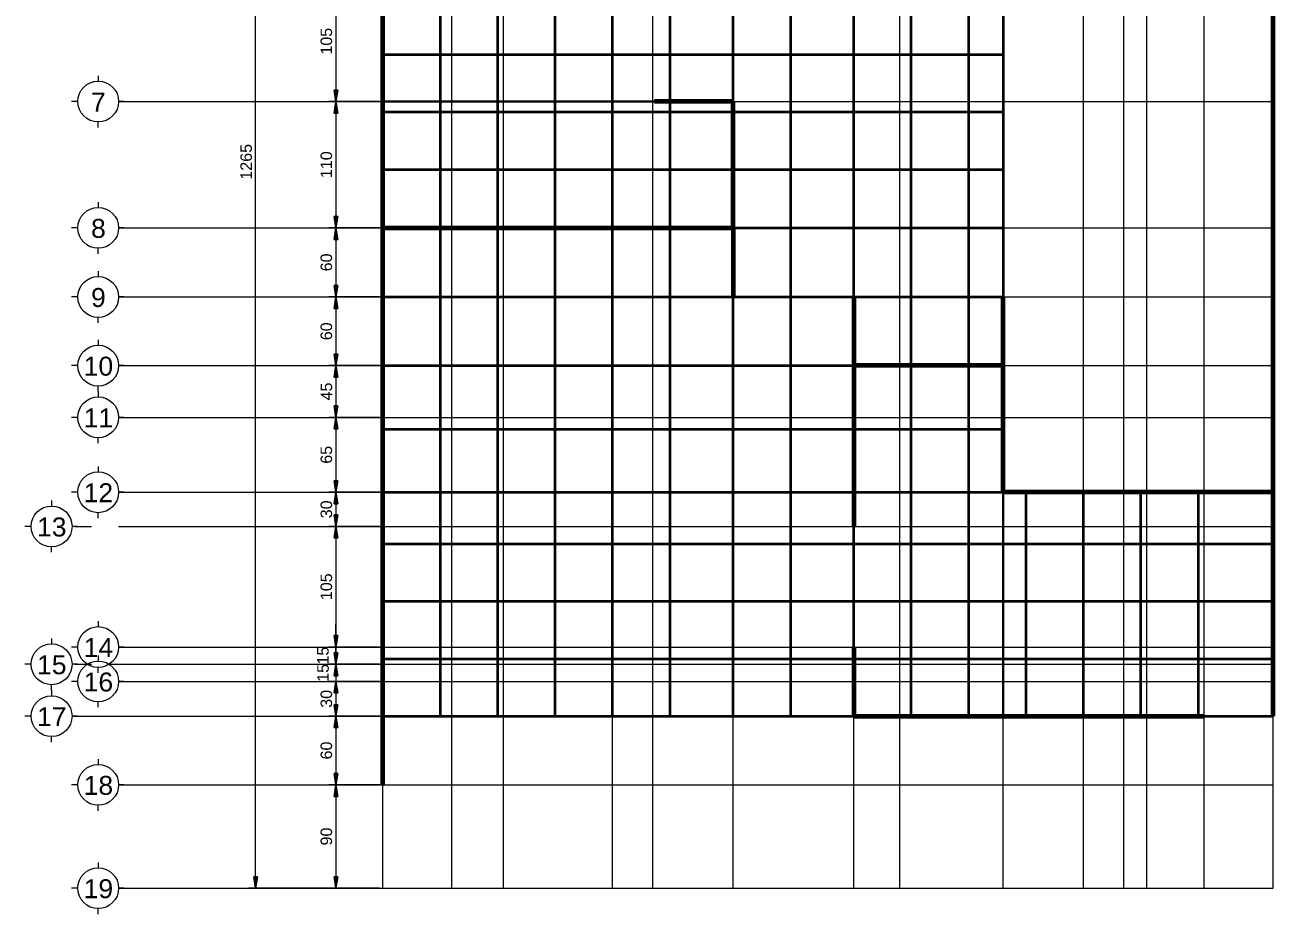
# Model space of a CAD drawing. Header units: inches. Extents: x -3.1 to 8, y -0.2 to 15.6.
# Drawn here: x -3.12 to 7.75, y -0.22 to 7.52 of the extents above; entities that cross this region are included whole.
import ezdxf
from ezdxf.enums import TextEntityAlignment as Align

# ---------------------------------------------------------------- set-up
doc = ezdxf.new("R2010")
doc.units = ezdxf.units.IN
doc.header["$MEASUREMENT"] = 0
doc.linetypes.add('CENTER2', pattern=[1.125, 0.75, -0.125, 0.125, -0.125])
for name, color, linetype, lineweight in [('.S-Cotas @ 0.05', 11, 'Continuous', 15), ('.S-Dimensiones', 11, 'Continuous', 15), ('.S-Ejes', 51, 'CENTER2', 5)]:
    doc.layers.add(name, color=color, linetype=linetype, lineweight=lineweight)
doc.layers.add('.S-Etabs_Losa', color=8, linetype='Continuous', plot=False)
doc.layers.add('.S-Etabs_Muros', color=150, linetype='Continuous', lineweight=60, plot=False)
doc.layers.add('.S-Etabs_Nervaduras', color=14, linetype='Continuous', lineweight=35, true_color=0xa80000, plot=False)
doc.layers.add('.S-Etabs_Vigas', color=191, linetype='Continuous', lineweight=35, true_color=0xb56dfd, plot=False)
doc.styles.add('General', font='arial.ttf')
doc.dimstyles.new('Generales', dxfattribs={"dimscale": 0, "dimtxt": 2, "dimasz": 2, "dimexe": 1.25, "dimexo": 0.625, "dimtad": 1, "dimdec": 0, "dimlfac": 100, "dimzin": 1, "dimdsep": 46, "dimtxsty": 'General', "dimblk": 'FLECHA', "dimcen": 2, "dimclrd": 11, "dimclre": 11, "dimclrt": 5, "dimadec": 0, "dimazin": 0, "dimtfac": 1, "dimtdec": 0, "dimtmove": 0, "dimatfit": 3, "dimfxl": 1, "dimlwd": 13, "dimlwe": 13, "dimarcsym": 0})

# ---------------------------------------------------------------- blocks, each defined once
blk = doc.blocks.new('*U5')
for p, q in [((0, 4.5), (0, 3.56)), ((-3.56, 0), (-4.63, 0)), ((4.5, 0), (3.56, 0)), ((4.03, 0), (6.98, 0)), ((0, -4.5), (0, -3.56))]:
    blk.add_line(p, q)
blk.add_circle((0, 0), 3.56)
at = {"color": 1, "style": 'General'}
blk.add_attdef('EJE', text='', height=3.3, dxfattribs=at).set_placement((0.04, -0.09), align=Align.MIDDLE_CENTER)
blk = doc.blocks.new('FLECHA')
at = {"linetype": 'Continuous'}
blk.add_hatch(color=5, dxfattribs=at).paths.add_polyline_path([(0, 0), (-1, 0.1621), (-1, -0.1574)])
at = {"color": 5, "linetype": 'Continuous'}
blk.add_line((-1, 0.1621), (-1, -0.1574), dxfattribs=at)
blk.add_lwpolyline([(-1, 0.1621), (0, 0), (-1, -0.1574)], dxfattribs=at)
blk = doc.blocks.new('*D58')
at = {"layer": '.S-Dimensiones', "color": 11, "linetype": 'Continuous', "lineweight": 13, "transparency": 16777216}
for p, q in [((-0.031, 7.9), (-0.472, 7.9)), ((-0.409, 7.8), (-0.409, 6.95)), ((-0.031, 6.85), (-0.472, 6.85))]:
    blk.add_line(p, q, dxfattribs=at)
at = {"layer": 'Defpoints', "color": 0, "transparency": 16777216}
for p in [(0, 7.9), (-0.409, 6.85), (0, 6.85)]:
    blk.add_point(p, dxfattribs=at)
at = {"layer": '.S-Dimensiones', "color": 11, "lineweight": 13, "transparency": 16777216, "xscale": 0.1, "yscale": 0.1, "zscale": 0.1}
for p, rotation in [((-0.409, 7.9), 90), ((-0.409, 6.85), 270)]:
    blk.add_blockref('FLECHA', p, dxfattribs=dict(at, rotation=rotation))
at = {"layer": '.S-Dimensiones', "color": 5, "transparency": 16777216, "insert": (-0.492, 7.375), "char_height": 0.1, "attachment_point": 5, "rotation": 90, "style": 'General'}
blk.add_mtext('105', dxfattribs=at)
blk = doc.blocks.new('*D59')
at = {"layer": '.S-Dimensiones', "color": 11, "linetype": 'Continuous', "lineweight": 13, "transparency": 16777216}
for p, q in [((-0.031, 6.85), (-0.472, 6.85)), ((-0.409, 6.75), (-0.409, 5.85)), ((-0.031, 5.75), (-0.472, 5.75))]:
    blk.add_line(p, q, dxfattribs=at)
at = {"layer": 'Defpoints', "color": 0, "transparency": 16777216}
for p in [(0, 6.85), (-0.409, 5.75), (0, 5.75)]:
    blk.add_point(p, dxfattribs=at)
at = {"layer": '.S-Dimensiones', "color": 11, "lineweight": 13, "transparency": 16777216, "xscale": 0.1, "yscale": 0.1, "zscale": 0.1}
for p, rotation in [((-0.409, 6.85), 90), ((-0.409, 5.75), 270)]:
    blk.add_blockref('FLECHA', p, dxfattribs=dict(at, rotation=rotation))
at = {"layer": '.S-Dimensiones', "color": 5, "transparency": 16777216, "insert": (-0.492, 6.3), "char_height": 0.1, "attachment_point": 5, "rotation": 90, "style": 'General'}
blk.add_mtext('110', dxfattribs=at)
blk = doc.blocks.new('*D60')
at = {"layer": '.S-Dimensiones', "color": 11, "linetype": 'Continuous', "lineweight": 13, "transparency": 16777216}
for p, q in [((-0.031, 5.75), (-0.472, 5.75)), ((-0.409, 5.65), (-0.409, 5.248)), ((-0.031, 5.148), (-0.472, 5.148))]:
    blk.add_line(p, q, dxfattribs=at)
at = {"layer": 'Defpoints', "color": 0, "transparency": 16777216}
for p in [(0, 5.75), (-0.409, 5.148), (0, 5.148)]:
    blk.add_point(p, dxfattribs=at)
at = {"layer": '.S-Dimensiones', "color": 11, "lineweight": 13, "transparency": 16777216, "xscale": 0.1, "yscale": 0.1, "zscale": 0.1}
for p, rotation in [((-0.409, 5.75), 90), ((-0.409, 5.148), 270)]:
    blk.add_blockref('FLECHA', p, dxfattribs=dict(at, rotation=rotation))
at = {"layer": '.S-Dimensiones', "color": 5, "transparency": 16777216, "insert": (-0.492, 5.449), "char_height": 0.1, "attachment_point": 5, "rotation": 90, "style": 'General'}
blk.add_mtext('60', dxfattribs=at)
blk = doc.blocks.new('*D61')
at = {"layer": '.S-Dimensiones', "color": 11, "linetype": 'Continuous', "lineweight": 13, "transparency": 16777216}
for p, q in [((-0.031, 5.148), (-0.472, 5.148)), ((-0.409, 5.048), (-0.409, 4.65)), ((-0.031, 4.55), (-0.472, 4.55))]:
    blk.add_line(p, q, dxfattribs=at)
at = {"layer": 'Defpoints', "color": 0, "transparency": 16777216}
for p in [(0, 5.148), (-0.409, 4.55), (0, 4.55)]:
    blk.add_point(p, dxfattribs=at)
at = {"layer": '.S-Dimensiones', "color": 11, "lineweight": 13, "transparency": 16777216, "xscale": 0.1, "yscale": 0.1, "zscale": 0.1}
for p, rotation in [((-0.409, 5.148), 90), ((-0.409, 4.55), 270)]:
    blk.add_blockref('FLECHA', p, dxfattribs=dict(at, rotation=rotation))
at = {"layer": '.S-Dimensiones', "color": 5, "transparency": 16777216, "insert": (-0.492, 4.849), "char_height": 0.1, "attachment_point": 5, "rotation": 90, "style": 'General'}
blk.add_mtext('60', dxfattribs=at)
blk = doc.blocks.new('*D62')
at = {"layer": '.S-Dimensiones', "color": 11, "linetype": 'Continuous', "lineweight": 13, "transparency": 16777216}
for p, q in [((-0.031, 4.55), (-0.472, 4.55)), ((-0.409, 4.45), (-0.409, 4.2)), ((-0.031, 4.1), (-0.472, 4.1))]:
    blk.add_line(p, q, dxfattribs=at)
at = {"layer": 'Defpoints', "color": 0, "transparency": 16777216}
for p in [(0, 4.55), (-0.409, 4.1), (0, 4.1)]:
    blk.add_point(p, dxfattribs=at)
at = {"layer": '.S-Dimensiones', "color": 11, "lineweight": 13, "transparency": 16777216, "xscale": 0.1, "yscale": 0.1, "zscale": 0.1}
for p, rotation in [((-0.409, 4.55), 90), ((-0.409, 4.1), 270)]:
    blk.add_blockref('FLECHA', p, dxfattribs=dict(at, rotation=rotation))
at = {"layer": '.S-Dimensiones', "color": 5, "transparency": 16777216, "insert": (-0.491, 4.325), "char_height": 0.1, "attachment_point": 5, "rotation": 90, "style": 'General'}
blk.add_mtext('45', dxfattribs=at)
blk = doc.blocks.new('*D63')
at = {"layer": '.S-Dimensiones', "color": 11, "linetype": 'Continuous', "lineweight": 13, "transparency": 16777216}
for p, q in [((-0.031, 4.1), (-0.472, 4.1)), ((-0.409, 4), (-0.409, 3.548)), ((-0.031, 3.448), (-0.472, 3.448))]:
    blk.add_line(p, q, dxfattribs=at)
at = {"layer": 'Defpoints', "color": 0, "transparency": 16777216}
for p in [(0, 4.1), (-0.409, 3.448), (0, 3.448)]:
    blk.add_point(p, dxfattribs=at)
at = {"layer": '.S-Dimensiones', "color": 11, "lineweight": 13, "transparency": 16777216, "xscale": 0.1, "yscale": 0.1, "zscale": 0.1}
for p, rotation in [((-0.409, 4.1), 90), ((-0.409, 3.448), 270)]:
    blk.add_blockref('FLECHA', p, dxfattribs=dict(at, rotation=rotation))
at = {"layer": '.S-Dimensiones', "color": 5, "transparency": 16777216, "insert": (-0.492, 3.774), "char_height": 0.1, "attachment_point": 5, "rotation": 90, "style": 'General'}
blk.add_mtext('65', dxfattribs=at)
blk = doc.blocks.new('*D64')
at = {"layer": '.S-Dimensiones', "color": 11, "linetype": 'Continuous', "lineweight": 13, "transparency": 16777216}
for p, q in [((-0.031, 3.448), (-0.472, 3.448)), ((-0.409, 3.348), (-0.409, 3.25)), ((-0.031, 3.15), (-0.472, 3.15))]:
    blk.add_line(p, q, dxfattribs=at)
at = {"layer": 'Defpoints', "color": 0, "transparency": 16777216}
for p in [(0, 3.448), (-0.409, 3.15), (0, 3.15)]:
    blk.add_point(p, dxfattribs=at)
at = {"layer": '.S-Dimensiones', "color": 11, "lineweight": 13, "transparency": 16777216, "xscale": 0.1, "yscale": 0.1, "zscale": 0.1}
for p, rotation in [((-0.409, 3.448), 90), ((-0.409, 3.15), 270)]:
    blk.add_blockref('FLECHA', p, dxfattribs=dict(at, rotation=rotation))
at = {"layer": '.S-Dimensiones', "color": 5, "transparency": 16777216, "insert": (-0.492, 3.299), "char_height": 0.1, "attachment_point": 5, "rotation": 90, "style": 'General'}
blk.add_mtext('30', dxfattribs=at)
blk = doc.blocks.new('*D65')
at = {"layer": '.S-Dimensiones', "color": 11, "linetype": 'Continuous', "lineweight": 13, "transparency": 16777216}
for p, q in [((-0.031, 3.15), (-0.472, 3.15)), ((-0.409, 3.05), (-0.409, 2.2)), ((-0.031, 2.1), (-0.472, 2.1))]:
    blk.add_line(p, q, dxfattribs=at)
at = {"layer": 'Defpoints', "color": 0, "transparency": 16777216}
for p in [(0, 3.15), (-0.409, 2.1), (0, 2.1)]:
    blk.add_point(p, dxfattribs=at)
at = {"layer": '.S-Dimensiones', "color": 11, "lineweight": 13, "transparency": 16777216, "xscale": 0.1, "yscale": 0.1, "zscale": 0.1}
for p, rotation in [((-0.409, 3.15), 90), ((-0.409, 2.1), 270)]:
    blk.add_blockref('FLECHA', p, dxfattribs=dict(at, rotation=rotation))
at = {"layer": '.S-Dimensiones', "color": 5, "transparency": 16777216, "insert": (-0.492, 2.625), "char_height": 0.1, "attachment_point": 5, "rotation": 90, "style": 'General'}
blk.add_mtext('105', dxfattribs=at)
blk = doc.blocks.new('*D66')
at = {"layer": '.S-Dimensiones', "color": 11, "linetype": 'Continuous', "lineweight": 13, "transparency": 16777216}
for p, q in [((-0.409, 2.2), (-0.409, 2.3)), ((-0.031, 2.1), (-0.472, 2.1)), ((-0.409, 2.1), (-0.409, 1.95)), ((-0.409, 2.1), (-0.409, 1.95)), ((-0.031, 1.95), (-0.472, 1.95)), ((-0.409, 1.85), (-0.409, 1.75))]:
    blk.add_line(p, q, dxfattribs=at)
at = {"layer": 'Defpoints', "color": 0, "transparency": 16777216}
for p in [(0, 2.1), (-0.409, 1.95), (0, 1.95)]:
    blk.add_point(p, dxfattribs=at)
at = {"layer": '.S-Dimensiones', "color": 11, "lineweight": 13, "transparency": 16777216, "xscale": 0.1, "yscale": 0.1, "zscale": 0.1}
for p, rotation in [((-0.409, 2.1), 270), ((-0.409, 1.95), 90)]:
    blk.add_blockref('FLECHA', p, dxfattribs=dict(at, rotation=rotation))
at = {"layer": '.S-Dimensiones', "color": 5, "transparency": 16777216, "insert": (-0.522, 2.025), "char_height": 0.1, "attachment_point": 5, "rotation": 90, "style": 'General'}
blk.add_mtext('15', dxfattribs=at)
blk = doc.blocks.new('*D67')
at = {"layer": '.S-Dimensiones', "color": 11, "linetype": 'Continuous', "lineweight": 13, "transparency": 16777216}
for p, q in [((-0.409, 2.05), (-0.409, 2.15)), ((-0.031, 1.95), (-0.472, 1.95)), ((-0.409, 1.95), (-0.409, 1.8)), ((-0.409, 1.95), (-0.409, 1.8)), ((-0.031, 1.8), (-0.472, 1.8)), ((-0.409, 1.7), (-0.409, 1.6))]:
    blk.add_line(p, q, dxfattribs=at)
at = {"layer": 'Defpoints', "color": 0, "transparency": 16777216}
for p in [(0, 1.95), (-0.409, 1.8), (0, 1.8)]:
    blk.add_point(p, dxfattribs=at)
at = {"layer": '.S-Dimensiones', "color": 11, "lineweight": 13, "transparency": 16777216, "xscale": 0.1, "yscale": 0.1, "zscale": 0.1}
for p, rotation in [((-0.409, 1.95), 270), ((-0.409, 1.8), 90)]:
    blk.add_blockref('FLECHA', p, dxfattribs=dict(at, rotation=rotation))
at = {"layer": '.S-Dimensiones', "color": 5, "transparency": 16777216, "insert": (-0.521, 1.875), "char_height": 0.1, "attachment_point": 5, "rotation": 90, "style": 'General'}
blk.add_mtext('15', dxfattribs=at)
blk = doc.blocks.new('*D68')
at = {"layer": '.S-Dimensiones', "color": 11, "linetype": 'Continuous', "lineweight": 13, "transparency": 16777216}
for p, q in [((-0.031, 1.8), (-0.472, 1.8)), ((-0.409, 1.7), (-0.409, 1.598)), ((-0.031, 1.498), (-0.472, 1.498))]:
    blk.add_line(p, q, dxfattribs=at)
at = {"layer": 'Defpoints', "color": 0, "transparency": 16777216}
for p in [(0, 1.8), (-0.409, 1.498), (0, 1.498)]:
    blk.add_point(p, dxfattribs=at)
at = {"layer": '.S-Dimensiones', "color": 11, "lineweight": 13, "transparency": 16777216, "xscale": 0.1, "yscale": 0.1, "zscale": 0.1}
for p, rotation in [((-0.409, 1.8), 90), ((-0.409, 1.498), 270)]:
    blk.add_blockref('FLECHA', p, dxfattribs=dict(at, rotation=rotation))
at = {"layer": '.S-Dimensiones', "color": 5, "transparency": 16777216, "insert": (-0.492, 1.649), "char_height": 0.1, "attachment_point": 5, "rotation": 90, "style": 'General'}
blk.add_mtext('30', dxfattribs=at)
blk = doc.blocks.new('*D69')
at = {"layer": '.S-Dimensiones', "color": 11, "linetype": 'Continuous', "lineweight": 13, "transparency": 16777216}
for p, q in [((-0.031, 1.498), (-0.472, 1.498)), ((-0.409, 1.398), (-0.409, 1)), ((-0.031, 0.9), (-0.472, 0.9))]:
    blk.add_line(p, q, dxfattribs=at)
at = {"layer": 'Defpoints', "color": 0, "transparency": 16777216}
for p in [(0, 1.498), (-0.409, 0.9), (0, 0.9)]:
    blk.add_point(p, dxfattribs=at)
at = {"layer": '.S-Dimensiones', "color": 11, "lineweight": 13, "transparency": 16777216, "xscale": 0.1, "yscale": 0.1, "zscale": 0.1}
for p, rotation in [((-0.409, 1.498), 90), ((-0.409, 0.9), 270)]:
    blk.add_blockref('FLECHA', p, dxfattribs=dict(at, rotation=rotation))
at = {"layer": '.S-Dimensiones', "color": 5, "transparency": 16777216, "insert": (-0.492, 1.199), "char_height": 0.1, "attachment_point": 5, "rotation": 90, "style": 'General'}
blk.add_mtext('60', dxfattribs=at)
blk = doc.blocks.new('*D70')
at = {"layer": '.S-Dimensiones', "color": 11, "linetype": 'Continuous', "lineweight": 13, "transparency": 16777216}
for p, q in [((-0.031, 0.9), (-0.472, 0.9)), ((-0.409, 0.8), (-0.409, 0.1)), ((-0.031, 0), (-0.472, 0))]:
    blk.add_line(p, q, dxfattribs=at)
at = {"layer": 'Defpoints', "color": 0, "transparency": 16777216}
for p in [(0, 0.9), (0, 0), (-0.409, 0)]:
    blk.add_point(p, dxfattribs=at)
at = {"layer": '.S-Dimensiones', "color": 11, "lineweight": 13, "transparency": 16777216, "xscale": 0.1, "yscale": 0.1, "zscale": 0.1}
for p, rotation in [((-0.409, 0.9), 90), ((-0.409, 0), 270)]:
    blk.add_blockref('FLECHA', p, dxfattribs=dict(at, rotation=rotation))
at = {"layer": '.S-Dimensiones', "color": 5, "transparency": 16777216, "insert": (-0.492, 0.45), "char_height": 0.1, "attachment_point": 5, "rotation": 90, "style": 'General'}
blk.add_mtext('90', dxfattribs=at)
blk = doc.blocks.new('*D71')
at = {"layer": '.S-Dimensiones', "color": 11, "linetype": 'Continuous', "lineweight": 13, "transparency": 16777216}
for p, q in [((-0.441, 12.65), (-1.17, 12.65)), ((-1.108, 0.1), (-1.108, 12.55)), ((-0.441, 0), (-1.17, 0))]:
    blk.add_line(p, q, dxfattribs=at)
at = {"layer": 'Defpoints', "color": 0, "transparency": 16777216}
for p in [(-1.108, 12.65), (-0.409, 12.65), (-0.409, 0)]:
    blk.add_point(p, dxfattribs=at)
at = {"layer": '.S-Dimensiones', "color": 11, "lineweight": 13, "transparency": 16777216, "xscale": 0.1, "yscale": 0.1, "zscale": 0.1}
for p, rotation in [((-1.108, 12.65), 90), ((-1.108, 0), 270)]:
    blk.add_blockref('FLECHA', p, dxfattribs=dict(at, rotation=rotation))
at = {"layer": '.S-Dimensiones', "color": 5, "transparency": 16777216, "insert": (-1.19, 6.325), "char_height": 0.1, "attachment_point": 5, "rotation": 90, "style": 'General'}
blk.add_mtext('1265', dxfattribs=at)

msp = doc.modelspace()

# ---------------------------------------------------------------- linework, layer by layer
at = {"layer": '.S-Ejes', "ltscale": 15}
for p, q in [((6.45, 0), (6.45, 14.478)), ((0, 0), (0, 14.3)), ((0.6, 0), (0.6, 14.3)), ((1.05, 0), (1.05, 14.3)), ((2, 0), (2, 14.3)), ((2.35, 0), (2.35, 14.3)), ((3.05, 0), (3.05, 14.3)), ((4.1, 0), (4.1, 14.3)), ((4.5, 0), (4.5, 14.3)), ((5.4, 0), (5.4, 14.3)), ((6.1, 0), (6.1, 14.3)), ((6.65, 0), (6.65, 14.3)), ((7.15, 0), (7.15, 14.3)), ((7.75, 0), (7.75, 14.3)), ((-2.301, 6.85), (7.75, 6.85)), ((-2.301, 5.75), (7.75, 5.75)), ((-2.301, 5.148), (7.75, 5.148)), ((-2.301, 4.55), (7.75, 4.55)), ((-2.301, 4.1), (7.75, 4.1)), ((-2.301, 3.448), (7.75, 3.448)), ((-2.301, 3.15), (7.75, 3.15)), ((-2.301, 2.1), (7.75, 2.1)), ((-2.383, 1.95), (7.75, 1.95)), ((-2.301, 1.8), (7.75, 1.8)), ((-2.707, 1.498), (7.75, 1.498)), ((-2.301, 0.9), (7.75, 0.9)), ((-2.301, 0), (7.75, 0))]:
    msp.add_line(p, q, dxfattribs=at)
at = {"layer": '.S-Etabs_Losa'}
for points in [[(0, 6.85), (3.05, 6.85), (3.05, 7.9), (0, 7.9)], [(3.05, 5.148), (5.4, 5.148), (5.4, 7.9), (3.05, 7.9)], [(0, 5.75), (3.05, 5.75), (3.05, 6.85), (0, 6.85)], [(0, 5.148), (3.05, 5.148), (3.05, 5.75), (0, 5.75)], [(0, 1.498), (4.1, 1.498), (4.1, 5.148), (0, 5.148)], [(4.1, 4.55), (5.4, 4.55), (5.4, 5.148), (4.1, 5.148)], [(4.1, 1.498), (5.4, 1.498), (5.4, 4.55), (4.1, 4.55)], [(5.4, 1.498), (7.75, 1.498), (7.75, 3.448), (5.4, 3.448)]]:
    msp.add_3dface(points, dxfattribs=at)
at = {"layer": '.S-Etabs_Muros'}
for p, q in [((7.75, 1.498), (7.75, 12.45)), ((0, 0.9), (0, 11.85)), ((3.05, 6.85), (2.364, 6.85)), ((3.05, 5.75), (3.05, 6.85)), ((0, 5.75), (3.05, 5.75)), ((3.05, 5.75), (3.05, 5.148)), ((4.1, 5.148), (4.1, 3.15)), ((5.4, 3.448), (5.4, 5.148)), ((5.4, 4.55), (4.1, 4.55)), ((7.75, 3.448), (5.4, 3.448)), ((4.1, 2.1), (4.1, 1.498)), ((4.1, 1.498), (7.15, 1.498))]:
    msp.add_line(p, q, dxfattribs=at)
at = {"layer": '.S-Etabs_Nervaduras'}
for p, q in [((2.5, 5.75), (2.5, 11.85)), ((3.552, 1.498), (3.552, 11.85)), ((0.5, 5.75), (0.5, 7.9)), ((1, 5.75), (1, 7.9)), ((1.5, 5.75), (1.5, 7.9)), ((2, 5.75), (2, 7.9)), ((3.05, 6.85), (3.05, 7.9)), ((4.1, 5.148), (4.1, 7.9)), ((4.6, 4.55), (4.6, 7.9)), ((5.1, 4.55), (5.1, 7.9)), ((5.4, 7.9), (5.4, 5.148)), ((0, 7.259), (5.4, 7.259)), ((0, 6.759), (3.05, 6.759)), ((3.05, 6.759), (5.4, 6.759)), ((0, 6.259), (5.4, 6.259)), ((0.5, 1.498), (0.5, 5.75)), ((1, 1.498), (1, 5.75)), ((1.5, 1.498), (1.5, 5.75)), ((2, 1.498), (2, 5.75)), ((2.5, 1.498), (2.5, 5.75)), ((3.05, 5.75), (5.4, 5.75)), ((0, 5.148), (3.05, 5.148)), ((3.05, 1.498), (3.05, 5.148)), ((3.05, 5.148), (4.1, 5.148)), ((4.1, 5.148), (5.4, 5.148)), ((0, 4.55), (4.1, 4.55)), ((4.6, 1.498), (4.6, 4.55)), ((5.1, 1.498), (5.1, 4.55)), ((0, 3.998), (4.1, 3.998)), ((4.1, 3.998), (5.4, 3.998)), ((0, 3.448), (4.1, 3.448)), ((4.1, 3.448), (5.4, 3.448)), ((5.6, 1.498), (5.6, 3.448)), ((6.1, 1.498), (6.1, 3.448)), ((6.6, 1.498), (6.6, 3.448)), ((7.1, 1.498), (7.1, 3.448)), ((4.1, 2.1), (4.1, 3.15)), ((0, 2.998), (7.75, 2.998)), ((0, 2.498), (7.75, 2.498)), ((0, 1.998), (4.1, 1.998)), ((4.1, 1.998), (7.75, 1.998))]:
    msp.add_line(p, q, dxfattribs=at)
at = {"layer": '.S-Etabs_Vigas'}
for p, q in [((0, 1.498), (4.1, 1.498)), ((7.15, 1.498), (7.75, 1.498))]:
    msp.add_line(p, q, dxfattribs=at)

# ---------------------------------------------------------------- block references
at = {"layer": '.S-Cotas @ 0.05', "xscale": 0.05, "yscale": 0.05, "zscale": 0.05}
for p, values in [((-2.479, 6.85), {'EJE': '7'}), ((-2.479, 5.75), {'EJE': '8'}), ((-2.479, 5.148), {'EJE': '9'}), ((-2.479, 4.55), {'EJE': '10'}), ((-2.479, 4.1), {'EJE': '11'}), ((-2.479, 3.448), {'EJE': '12'}), ((-2.885, 3.15), {'EJE': '13'}), ((-2.479, 2.1), {'EJE': '14'}), ((-2.885, 1.95), {'EJE': '15'}), ((-2.479, 1.8), {'EJE': '16'}), ((-2.885, 1.498), {'EJE': '17'}), ((-2.479, 0.9), {'EJE': '18'}), ((-2.479, 0), {'EJE': '19'})]:
    msp.add_blockref('*U5', p, dxfattribs=at).add_auto_attribs(values)

# ---------------------------------------------------------------- dimensions: what is measured, and where the dimension line sits
at = {"layer": '.S-Dimensiones'}
for base, p1, p2, picture, middle in [((-1.108, 12.65), (-0.409, 0), (-0.409, 12.65), '*D71', (-1.19, 6.325)), ((-0.409, 6.85), (0, 7.9), (0, 6.85), '*D58', (-0.492, 7.375)), ((-0.409, 5.75), (0, 6.85), (0, 5.75), '*D59', (-0.492, 6.3)), ((-0.409, 5.148), (0, 5.75), (0, 5.148), '*D60', (-0.492, 5.449)), ((-0.409, 4.55), (0, 5.148), (0, 4.55), '*D61', (-0.492, 4.849)), ((-0.409, 4.1), (0, 4.55), (0, 4.1), '*D62', (-0.491, 4.325)), ((-0.409, 3.448), (0, 4.1), (0, 3.448), '*D63', (-0.492, 3.774)), ((-0.409, 3.15), (0, 3.448), (0, 3.15), '*D64', (-0.492, 3.299)), ((-0.409, 2.1), (0, 3.15), (0, 2.1), '*D65', (-0.492, 2.625)), ((-0.409, 1.498), (0, 1.8), (0, 1.498), '*D68', (-0.492, 1.649)), ((-0.409, 0.9), (0, 1.498), (0, 0.9), '*D69', (-0.492, 1.199)), ((-0.409, 0), (0, 0.9), (0, 0), '*D70', (-0.492, 0.45))]:
    dim = msp.add_linear_dim(base=base, p1=p1, p2=p2, angle=90, dimstyle='Generales', dxfattribs=at)
    dim.commit()
    dim.dimension.update_dxf_attribs({"geometry": picture, "text_midpoint": middle})
for base, p1, p2, picture, middle in [((-0.409, 1.95), (0, 2.1), (0, 1.95), '*D66', (-0.522, 2.025)), ((-0.409, 1.8), (0, 1.95), (0, 1.8), '*D67', (-0.521, 1.875))]:
    dim = msp.add_linear_dim(base=base, p1=p1, p2=p2, angle=90, dimstyle='Generales', dxfattribs=at)
    dim.commit()
    dim.dimension.update_dxf_attribs({"geometry": picture, "text_midpoint": middle, "dimtype": 160, "text_rotation": 90})

doc.saveas('drawing.dxf')
